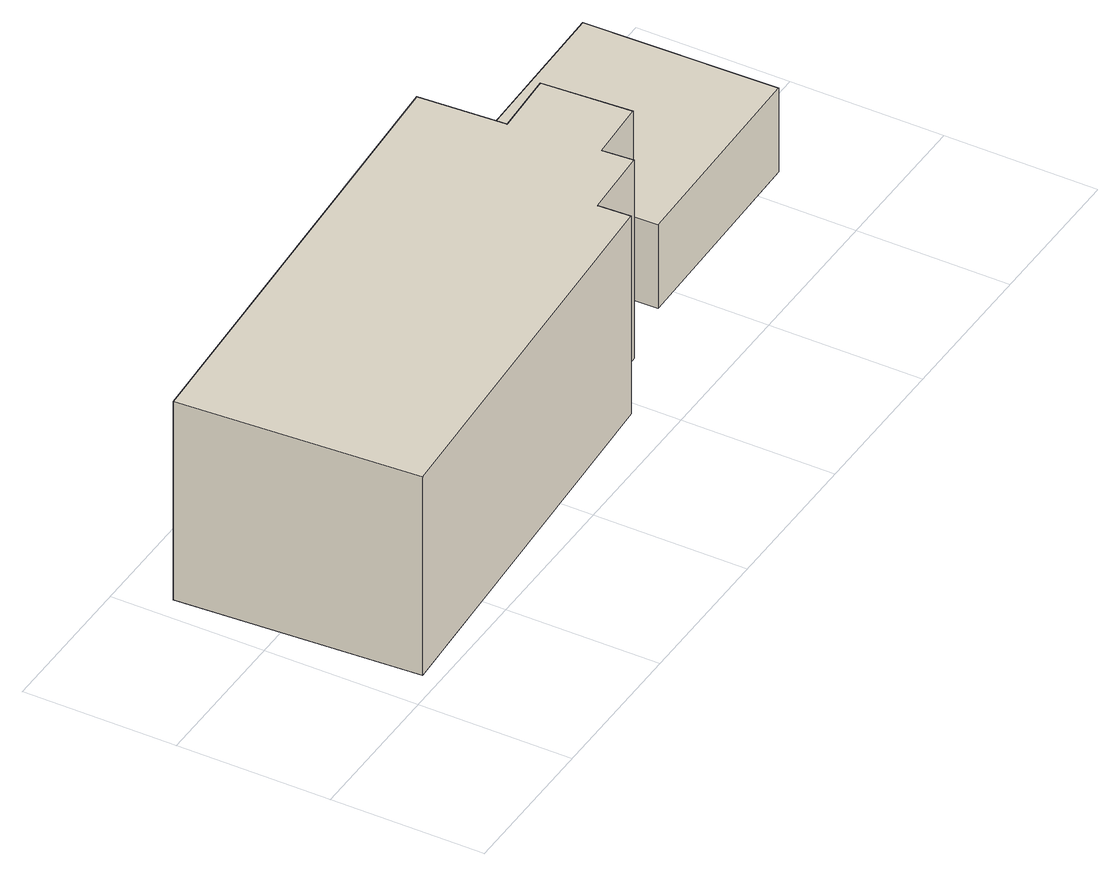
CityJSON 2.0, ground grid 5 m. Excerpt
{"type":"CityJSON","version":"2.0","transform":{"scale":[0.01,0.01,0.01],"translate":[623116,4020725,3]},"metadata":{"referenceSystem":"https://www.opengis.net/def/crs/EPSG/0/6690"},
"CityObjects":{
"building1":{"type":"Building","attributes":{"class":"3001","usage":"411","measuredHeight":7.2,"storeysAboveGround":9999,"RiverFloodingRiskAttribute.description":"1","RiverFloodingRiskAttribute.rank":"2","RiverFloodingRiskAttribute.depth":2.22,"RiverFloodingRiskAttribute.adminType":"2","RiverFloodingRiskAttribute.scale":"2","RiverFloodingRiskAttribute.duration":11.08,"BuildingDetailAttribute.buildingStructureType":"611","BuildingDetailAttribute.buildingStructureOrgType":"Null","BuildingDetailAttribute.urbanPlanType":"21","BuildingDetailAttribute.districtsAndZonesType":"Null","BuildingDetailAttribute.landUseType":"263","BuildingDetailAttribute.orgUsage":"6","BuildingDetailAttribute.specifiedBuildingCoverageRate":-9999,"BuildingDetailAttribute.specifiedFloorAreaRate":-9999,"BuildingDetailAttribute.surveyYear":2023,"BuildingIDAttribute.prefecture":"17","BuildingIDAttribute.city":"17206"},"geometry":[{"type":"Solid","lod":"1","boundaries":[[[[0,1,2,3,4,5,6,7,8,9]],[[8,10,11,9]],[[7,12,10,8]],[[6,13,12,7]],[[5,14,13,6]],[[4,15,14,5]],[[3,16,15,4]],[[2,17,16,3]],[[1,18,17,2]],[[0,19,18,1]],[[9,11,19,0]],[[10,12,13,14,15,16,17,18,19,11]]]]}]},
"building2":{"type":"Building","attributes":{"class":"3001","usage":"411","measuredHeight":-9999,"storeysAboveGround":9999,"RiverFloodingRiskAttribute.description":"1","RiverFloodingRiskAttribute.rank":"2","RiverFloodingRiskAttribute.depth":2.2,"RiverFloodingRiskAttribute.adminType":"2","RiverFloodingRiskAttribute.scale":"2","RiverFloodingRiskAttribute.duration":11.08,"BuildingDetailAttribute.buildingStructureType":"611","BuildingDetailAttribute.buildingStructureOrgType":"Null","BuildingDetailAttribute.urbanPlanType":"21","BuildingDetailAttribute.districtsAndZonesType":"Null","BuildingDetailAttribute.landUseType":"263","BuildingDetailAttribute.orgUsage":"6","BuildingDetailAttribute.specifiedBuildingCoverageRate":-9999,"BuildingDetailAttribute.specifiedFloorAreaRate":-9999,"BuildingDetailAttribute.surveyYear":2023,"BuildingIDAttribute.prefecture":"17","BuildingIDAttribute.city":"17206"},"geometry":[{"type":"Solid","lod":"1","boundaries":[[[[20,21,22,23]],[[22,24,25,23]],[[21,26,24,22]],[[20,27,26,21]],[[23,25,27,20]],[[24,26,27,25]]]]}]}
},
"vertices":[
[1859,660,52],[1876,369,52],[1676,356,52],[1683,255,52],[1451,241,52],[1456,136,52],[125,56,52],[78,839,52],[1632,932,52],[1649,648,52],[1632,932,762],[1649,648,762],[78,839,762],[125,56,762],[1456,136,762],[1451,241,762],[1683,255,762],[1676,356,762],[1876,369,762],[1859,660,762],
[2621,320,57],[1908,306,57],[1896,935,57],[2609,949,57],[1896,935,357],[2609,949,357],[1908,306,357],[2621,320,357]
]}
